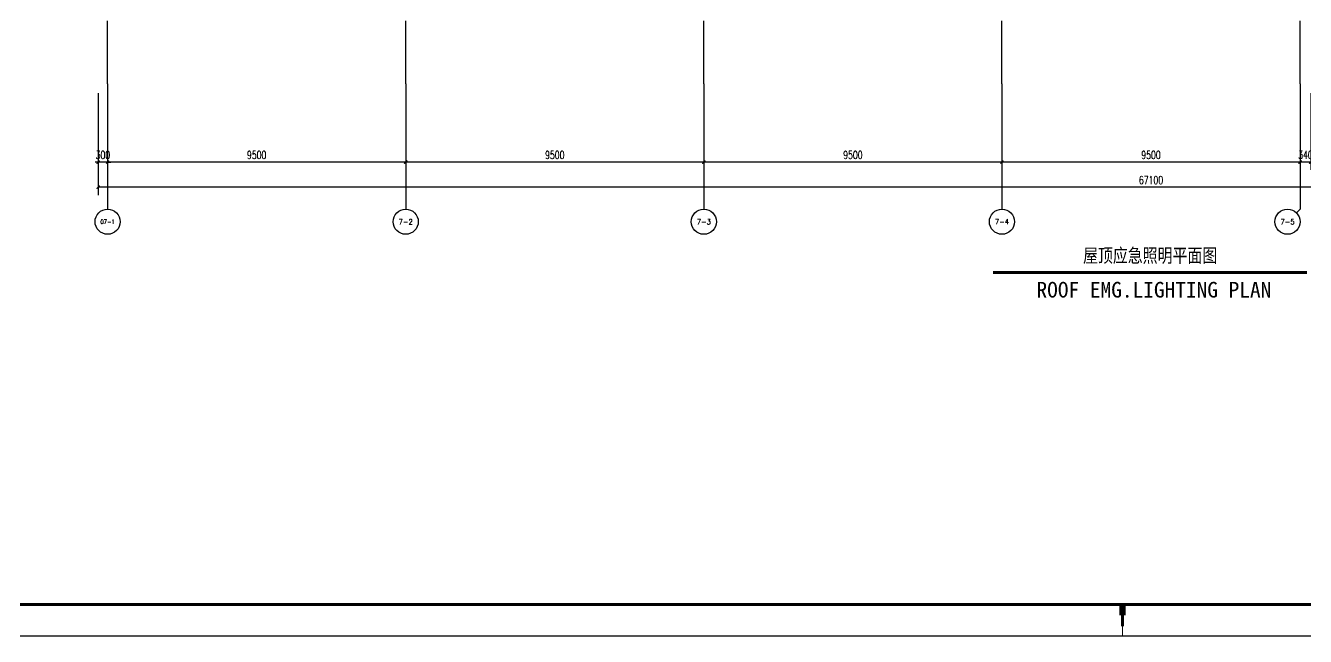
# Model space of a CAD drawing. Extents: x -621157 to 1764546, y -106808 to 741893.
# Drawn here: x -732 to 40051, y 379084 to 398551 of the extents above; entities that cross this region are included whole.
import ezdxf
from ezdxf.enums import TextEntityAlignment as Align

# ---------------------------------------------------------------- set-up
doc = ezdxf.new("R2010")
doc.units = 0
doc.header["$LTSCALE"] = 1000
doc.header["$MEASUREMENT"] = 0
doc.linetypes.add('XREF-A-101-平面图_t3$0$DOTE', pattern=[2.42, 2, -0.2, 0.02, -0.2])
for name, color, linetype in [('0-底图', 7, 'Continuous'), ('A-DIVISION', 3, 'Continuous'), ('A0-Verital$0$TK-WHITE', 7, 'Continuous'), ('AXIS_TEXT', 7, 'Continuous'), ('TK-BLUE', 7, 'Continuous'), ('XREF-A-101-平面图_t3$0$A-DOTE', 8, 'Continuous'), ('XREF-A-101-平面图_t3$0$AXIS', 8, 'Continuous')]:
    doc.layers.add(name, color=color, linetype=linetype)
doc.styles.add('COMPLEX', font='COMPLEX')
doc.styles.add('HL-LD', font='simsun.ttc', dxfattribs={"height": 500})
doc.styles.add('ST64S', font='hl-ld.shx', dxfattribs={"bigfont": 'ST64S.shx'})
doc.styles.add('XREF-A-101-平面图_t3$0$A-AXIS-LABEL', font='COMPLEX', dxfattribs={"bigfont": 'GBCBIG'})
doc.styles.add('XREF-A-101-平面图_t3$0$A-DIM_T3', font='SIMPLEX', dxfattribs={"width": 0.705882, "bigfont": 'GBCBIG'})
doc.dimstyles.new('XREF-A-101-平面图_t3$0$A-DIM-100', dxfattribs={"dimscale": 100, "dimtxt": 2.55, "dimasz": 1, "dimexe": 2.5, "dimexo": 3, "dimgap": 1, "dimtad": 1, "dimdec": 0, "dimzin": 0, "dimdsep": 46, "dimtxsty": 'XREF-A-101-平面图_t3$0$A-DIM_T3', "dimblk": 'XREF-A-101-平面图_t3$0$_ArchTick', "dimcen": 0.09, "dimclrt": 7, "dimazin": 2, "dimtfac": 1, "dimtdec": 0, "dimtix": 1, "dimtmove": 2, "dimatfit": 3, "dimfxl": 0, "dimtolj": 1, "dimtzin": 0, "dimarcsym": 0})

# ---------------------------------------------------------------- blocks, each defined once
blk = doc.blocks.new('XREF-A-101-平面图_t3$0$_ArchTick')
at = {"color": 0, "linetype": 'ByBlock', "const_width": 0.4}
blk.add_lwpolyline([(-0.5, -0.5), (0.5, 0.5)], dxfattribs=at)
blk = doc.blocks.new('*D25488')
at = {"layer": 'Defpoints', "color": 0}
for p in [(38000, -3300), (38340, -3300), (38000, -5800)]:
    blk.add_point(p, dxfattribs=at)
at = {"layer": 'XREF-A-101-平面图_t3$0$AXIS', "color": 0, "lineweight": -2}
for p, q in [((38000, -3600), (38000, -6050)), ((38340, -3600), (38340, -6050)), ((38000, -5800), (37900, -5800)), ((38340, -5800), (38000, -5800)), ((38340, -5800), (38440, -5800))]:
    blk.add_line(p, q, dxfattribs=at)
at = {"layer": 'XREF-A-101-平面图_t3$0$AXIS', "color": 0, "linetype": 'ByBlock', "lineweight": -2, "xscale": 100, "yscale": 100, "zscale": 100}
blk.add_blockref('XREF-A-101-平面图_t3$0$_ArchTick', (38000, -5800), dxfattribs=at)
at = {"layer": 'XREF-A-101-平面图_t3$0$AXIS', "color": 0, "linetype": 'ByBlock', "lineweight": -2, "xscale": 100, "yscale": 100, "zscale": 100, "rotation": 180}
blk.add_blockref('XREF-A-101-平面图_t3$0$_ArchTick', (38340, -5800), dxfattribs=at)
at = {"layer": 'XREF-A-101-平面图_t3$0$AXIS', "color": 7, "insert": (38170, -5573), "char_height": 255, "attachment_point": 5, "style": 'XREF-A-101-平面图_t3$0$A-DIM_T3'}
blk.add_mtext('\\A1;340', dxfattribs=at)
blk = doc.blocks.new('*D25489')
at = {"layer": 'Defpoints', "color": 0}
for p in [(28500, -3300), (38000, -3300), (28500, -5800)]:
    blk.add_point(p, dxfattribs=at)
at = {"layer": 'XREF-A-101-平面图_t3$0$AXIS', "color": 0, "lineweight": -2}
for p, q in [((28500, -3600), (28500, -6050)), ((38000, -3600), (38000, -6050)), ((38000, -5800), (28500, -5800))]:
    blk.add_line(p, q, dxfattribs=at)
at = {"layer": 'XREF-A-101-平面图_t3$0$AXIS', "color": 0, "linetype": 'ByBlock', "lineweight": -2, "xscale": 100, "yscale": 100, "zscale": 100, "rotation": 180}
blk.add_blockref('XREF-A-101-平面图_t3$0$_ArchTick', (28500, -5800), dxfattribs=at)
at = {"layer": 'XREF-A-101-平面图_t3$0$AXIS', "color": 0, "linetype": 'ByBlock', "lineweight": -2, "xscale": 100, "yscale": 100, "zscale": 100}
blk.add_blockref('XREF-A-101-平面图_t3$0$_ArchTick', (38000, -5800), dxfattribs=at)
at = {"layer": 'XREF-A-101-平面图_t3$0$AXIS', "color": 7, "insert": (33250, -5573), "char_height": 255, "attachment_point": 5, "style": 'XREF-A-101-平面图_t3$0$A-DIM_T3'}
blk.add_mtext('\\A1;9500', dxfattribs=at)
blk = doc.blocks.new('*D25490')
at = {"layer": 'Defpoints', "color": 0}
for p in [(19000, -3300), (28500, -3300), (19000, -5800)]:
    blk.add_point(p, dxfattribs=at)
at = {"layer": 'XREF-A-101-平面图_t3$0$AXIS', "color": 0, "lineweight": -2}
for p, q in [((19000, -3600), (19000, -6050)), ((28500, -3600), (28500, -6050)), ((28500, -5800), (19000, -5800))]:
    blk.add_line(p, q, dxfattribs=at)
at = {"layer": 'XREF-A-101-平面图_t3$0$AXIS', "color": 0, "linetype": 'ByBlock', "lineweight": -2, "xscale": 100, "yscale": 100, "zscale": 100, "rotation": 180}
blk.add_blockref('XREF-A-101-平面图_t3$0$_ArchTick', (19000, -5800), dxfattribs=at)
at = {"layer": 'XREF-A-101-平面图_t3$0$AXIS', "color": 0, "linetype": 'ByBlock', "lineweight": -2, "xscale": 100, "yscale": 100, "zscale": 100}
blk.add_blockref('XREF-A-101-平面图_t3$0$_ArchTick', (28500, -5800), dxfattribs=at)
at = {"layer": 'XREF-A-101-平面图_t3$0$AXIS', "color": 7, "insert": (23750, -5573), "char_height": 255, "attachment_point": 5, "style": 'XREF-A-101-平面图_t3$0$A-DIM_T3'}
blk.add_mtext('\\A1;9500', dxfattribs=at)
blk = doc.blocks.new('*D25491')
at = {"layer": 'Defpoints', "color": 0}
for p in [(9500, -3300), (19000, -3300), (9500, -5800)]:
    blk.add_point(p, dxfattribs=at)
at = {"layer": 'XREF-A-101-平面图_t3$0$AXIS', "color": 0, "lineweight": -2}
for p, q in [((9500, -3600), (9500, -6050)), ((19000, -3600), (19000, -6050)), ((19000, -5800), (9500, -5800))]:
    blk.add_line(p, q, dxfattribs=at)
at = {"layer": 'XREF-A-101-平面图_t3$0$AXIS', "color": 0, "linetype": 'ByBlock', "lineweight": -2, "xscale": 100, "yscale": 100, "zscale": 100, "rotation": 180}
blk.add_blockref('XREF-A-101-平面图_t3$0$_ArchTick', (9500, -5800), dxfattribs=at)
at = {"layer": 'XREF-A-101-平面图_t3$0$AXIS', "color": 0, "linetype": 'ByBlock', "lineweight": -2, "xscale": 100, "yscale": 100, "zscale": 100}
blk.add_blockref('XREF-A-101-平面图_t3$0$_ArchTick', (19000, -5800), dxfattribs=at)
at = {"layer": 'XREF-A-101-平面图_t3$0$AXIS', "color": 7, "insert": (14250, -5573), "char_height": 255, "attachment_point": 5, "style": 'XREF-A-101-平面图_t3$0$A-DIM_T3'}
blk.add_mtext('\\A1;9500', dxfattribs=at)
blk = doc.blocks.new('*D25492')
at = {"layer": 'Defpoints', "color": 0}
for p in [(0, -3300), (9500, -3300), (0, -5800)]:
    blk.add_point(p, dxfattribs=at)
at = {"layer": 'XREF-A-101-平面图_t3$0$AXIS', "color": 0, "lineweight": -2}
for p, q in [((0, -3600), (0, -6050)), ((9500, -3600), (9500, -6050)), ((9500, -5800), (0, -5800))]:
    blk.add_line(p, q, dxfattribs=at)
at = {"layer": 'XREF-A-101-平面图_t3$0$AXIS', "color": 0, "linetype": 'ByBlock', "lineweight": -2, "xscale": 100, "yscale": 100, "zscale": 100, "rotation": 180}
blk.add_blockref('XREF-A-101-平面图_t3$0$_ArchTick', (0, -5800), dxfattribs=at)
at = {"layer": 'XREF-A-101-平面图_t3$0$AXIS', "color": 0, "linetype": 'ByBlock', "lineweight": -2, "xscale": 100, "yscale": 100, "zscale": 100}
blk.add_blockref('XREF-A-101-平面图_t3$0$_ArchTick', (9500, -5800), dxfattribs=at)
at = {"layer": 'XREF-A-101-平面图_t3$0$AXIS', "color": 7, "insert": (4750, -5573), "char_height": 255, "attachment_point": 5, "style": 'XREF-A-101-平面图_t3$0$A-DIM_T3'}
blk.add_mtext('\\A1;9500', dxfattribs=at)
blk = doc.blocks.new('*D25493')
at = {"layer": 'Defpoints', "color": 0}
for p in [(-300, -3300), (0, -3300), (-300, -5800)]:
    blk.add_point(p, dxfattribs=at)
at = {"layer": 'XREF-A-101-平面图_t3$0$AXIS', "color": 0, "lineweight": -2}
for p, q in [((-300, -3600), (-300, -6050)), ((0, -3600), (0, -6050)), ((-300, -5800), (-400, -5800)), ((0, -5800), (-300, -5800)), ((0, -5800), (100, -5800))]:
    blk.add_line(p, q, dxfattribs=at)
at = {"layer": 'XREF-A-101-平面图_t3$0$AXIS', "color": 0, "linetype": 'ByBlock', "lineweight": -2, "xscale": 100, "yscale": 100, "zscale": 100}
blk.add_blockref('XREF-A-101-平面图_t3$0$_ArchTick', (-300, -5800), dxfattribs=at)
at = {"layer": 'XREF-A-101-平面图_t3$0$AXIS', "color": 0, "linetype": 'ByBlock', "lineweight": -2, "xscale": 100, "yscale": 100, "zscale": 100, "rotation": 180}
blk.add_blockref('XREF-A-101-平面图_t3$0$_ArchTick', (0, -5800), dxfattribs=at)
at = {"layer": 'XREF-A-101-平面图_t3$0$AXIS', "color": 7, "insert": (-150, -5573), "char_height": 255, "attachment_point": 5, "style": 'XREF-A-101-平面图_t3$0$A-DIM_T3'}
blk.add_mtext('\\A1;300', dxfattribs=at)
blk = doc.blocks.new('_AXISO')
blk.add_circle((0, 0), 0.5)
at = {"layer": 'AXIS_TEXT', "style": 'COMPLEX'}
blk.add_attdef('A', text='', height=0.56, dxfattribs=at).set_placement((-0.25, -0.28), (0.25, -0.28), align=Align.FIT)
blk = doc.blocks.new('*D25504')
at = {"layer": 'Defpoints', "color": 0}
for p in [(-300, -3300), (66800, -3300), (-300, -6600)]:
    blk.add_point(p, dxfattribs=at)
at = {"layer": 'XREF-A-101-平面图_t3$0$AXIS', "color": 0, "lineweight": -2}
for p, q in [((-300, -3600), (-300, -6850)), ((66800, -3600), (66800, -6850)), ((66800, -6600), (-300, -6600))]:
    blk.add_line(p, q, dxfattribs=at)
at = {"layer": 'XREF-A-101-平面图_t3$0$AXIS', "color": 0, "linetype": 'ByBlock', "lineweight": -2, "xscale": 100, "yscale": 100, "zscale": 100, "rotation": 180}
blk.add_blockref('XREF-A-101-平面图_t3$0$_ArchTick', (-300, -6600), dxfattribs=at)
at = {"layer": 'XREF-A-101-平面图_t3$0$AXIS', "color": 0, "linetype": 'ByBlock', "lineweight": -2, "xscale": 100, "yscale": 100, "zscale": 100}
blk.add_blockref('XREF-A-101-平面图_t3$0$_ArchTick', (66800, -6600), dxfattribs=at)
at = {"layer": 'XREF-A-101-平面图_t3$0$AXIS', "color": 7, "insert": (33250, -6373), "char_height": 255, "attachment_point": 5, "style": 'XREF-A-101-平面图_t3$0$A-DIM_T3'}
blk.add_mtext('\\A1;67100', dxfattribs=at)
blk = doc.blocks.new('TITLE')
at = {"layer": 'A-DIVISION', "const_width": 100}
blk.add_lwpolyline([(-5000, 0), (5000, 0)], dxfattribs=at)
at = {"layer": 'TK-BLUE'}
for tag, height, style, p in [('TITLE1', 700, 'ST64S', (117, 275)), ('TITLE2', 500, 'HL-LD', (80, -798))]:
    blk.add_attdef(tag, text='', height=height, dxfattribs=dict(at, style=style)).set_placement(p, align=Align.CENTER)
at = {"layer": 'TK-BLUE', "style": 'HL-LD'}
blk.add_attdef('SCALE', (5165, -185), '', height=500, dxfattribs=at)
blk = doc.blocks.new('A0-Verital$0$A$C53BD7355')
at = {"layer": 'A0-Verital$0$TK-WHITE'}
for points, const_width in [([(29650, 1000), (29650, 650)], 200), ([(29650, 1000), (29650, 300)], 100), ([(29650, 0), (29650, 1000)], 35)]:
    blk.add_lwpolyline(points, dxfattribs=dict(at, const_width=const_width))
blk = doc.blocks.new('A0-Verital')
blk.add_lwpolyline([(118900, 84100), (0, 84100), (0, 0), (118900, 0)], close=True)
at = {"const_width": 100}
blk.add_lwpolyline([(2500, 83100), (117900, 83100), (117900, 1000), (2500, 1000)], close=True, dxfattribs=at)
blk.add_blockref('A0-Verital$0$A$C53BD7355', (29800, 0))
blk = doc.blocks.new('XREF-A-101-平面图_t3$0$轴网(3)')
at = {"layer": 'XREF-A-101-平面图_t3$0$A-DOTE', "linetype": 'XREF-A-101-平面图_t3$0$DOTE'}
for p, q in [((0, -3300), (0, 43300)), ((9500, -3300), (9500, 43300)), ((19000, -3300), (19000, 43300)), ((28500, -3300), (28500, 43300)), ((38000, -3300), (38000, 43300))]:
    blk.add_line(p, q, dxfattribs=at)
at = {"layer": 'XREF-A-101-平面图_t3$0$AXIS'}
for p, q in [((0, -3300), (0, -7300)), ((9500, -3300), (9500, -7300)), ((19000, -3300), (19000, -7300)), ((28500, -3300), (28500, -7300)), ((38000, -3300), (38000, -7300)), ((38000, -7300), (37882.8, -7417.2))]:
    blk.add_line(p, q, dxfattribs=at)
ref = blk.add_blockref('_AXISO', (0, -7700), dxfattribs=dict(at, xscale=800, yscale=800, zscale=800))
ref.add_attrib('A', '07-1', dxfattribs={"color": 7, "height": 136.14, "style": 'XREF-A-101-平面图_t3$0$A-AXIS-LABEL', "width": 0.946667}).set_placement((-230.1, -7768.1), (230.1, -7768.1), align=Align.FIT)
ref = blk.add_blockref('_AXISO', (9500, -7700), dxfattribs=dict(at, xscale=800, yscale=800, zscale=800))
ref.add_attrib('A', '7-2', dxfattribs={"color": 7, "height": 168.54, "style": 'XREF-A-101-平面图_t3$0$A-AXIS-LABEL', "width": 0.933333}).set_placement((9275.3, -7784.3), (9724.7, -7784.3), align=Align.FIT)
ref = blk.add_blockref('_AXISO', (19000, -7700), dxfattribs=dict(at, xscale=800, yscale=800, zscale=800))
ref.add_attrib('A', '7-3', dxfattribs={"color": 7, "height": 168.54, "style": 'XREF-A-101-平面图_t3$0$A-AXIS-LABEL', "width": 0.933333}).set_placement((18775.3, -7784.3), (19224.7, -7784.3), align=Align.FIT)
ref = blk.add_blockref('_AXISO', (28500, -7700), dxfattribs=dict(at, xscale=800, yscale=800, zscale=800))
ref.add_attrib('A', '7-4', dxfattribs={"color": 7, "height": 163.41, "style": 'XREF-A-101-平面图_t3$0$A-AXIS-LABEL', "width": 0.935484}).set_placement((28274.3, -7781.7), (28725.7, -7781.7), align=Align.FIT)
ref = blk.add_blockref('_AXISO', (37600, -7700), dxfattribs=dict(at, xscale=800, yscale=800, zscale=800))
ref.add_attrib('A', '7-5', dxfattribs={"color": 7, "height": 168.54, "style": 'XREF-A-101-平面图_t3$0$A-AXIS-LABEL', "width": 0.933333}).set_placement((37375.3, -7784.3), (37824.7, -7784.3), align=Align.FIT)
for p1, p2, distance, picture, middle in [((0, -3300), (-300, -3300), 2500, '*D25493', (-150, -5572.5)), ((66800, -3300), (-300, -3300), 3300, '*D25504', (33250, -6372.5)), ((9500, -3300), (0, -3300), 2500, '*D25492', (4750, -5572.5)), ((19000, -3300), (9500, -3300), 2500, '*D25491', (14250, -5572.5)), ((28500, -3300), (19000, -3300), 2500, '*D25490', (23750, -5572.5)), ((38000, -3300), (28500, -3300), 2500, '*D25489', (33250, -5572.5)), ((38340, -3300), (38000, -3300), 2500, '*D25488', (38170, -5572.5))]:
    dim = blk.add_aligned_dim(p1=p1, p2=p2, distance=distance, dimstyle='XREF-A-101-平面图_t3$0$A-DIM-100', dxfattribs=at)
    dim.commit()
    dim.dimension.update_dxf_attribs({"geometry": picture, "text_midpoint": middle})
blk = doc.blocks.new('XREF-A-101-平面图_t3')
at = {"layer": 'XREF-A-101-平面图_t3$0$A-DOTE'}
blk.add_blockref('XREF-A-101-平面图_t3$0$轴网(3)', (200000, 400000), dxfattribs=at)

msp = doc.modelspace()

# ---------------------------------------------------------------- block references
at = {"layer": '0-底图'}
msp.add_blockref('XREF-A-101-平面图_t3', (-198119, 0), dxfattribs=at)

# ---------------------------------------------------------------- next in the draw order: block references
msp.add_blockref('A0-Verital', (-25230, 379101))
at = {"layer": 'A-DIVISION'}
ref = msp.add_blockref('TITLE', (35097, 390682, 10000), dxfattribs=at)
ref.add_attrib('TITLE1', '屋顶应急照明平面图', dxfattribs={"layer": '0', "height": 500, "style": 'ST64S'}).set_placement((35104, 390957, 10000), align=Align.CENTER)
ref.add_attrib('TITLE2', 'ROOF EMG.LIGHTING PLAN', dxfattribs={"layer": '0', "height": 500, "style": 'HL-LD'}).set_placement((35223, 389884, 10000), align=Align.CENTER)
ref.add_attrib('SCALE', '1:100', (40262, 390497, 10000), dxfattribs={"layer": '0', "height": 500, "style": 'HL-LD'})

doc.saveas('drawing.dxf')
